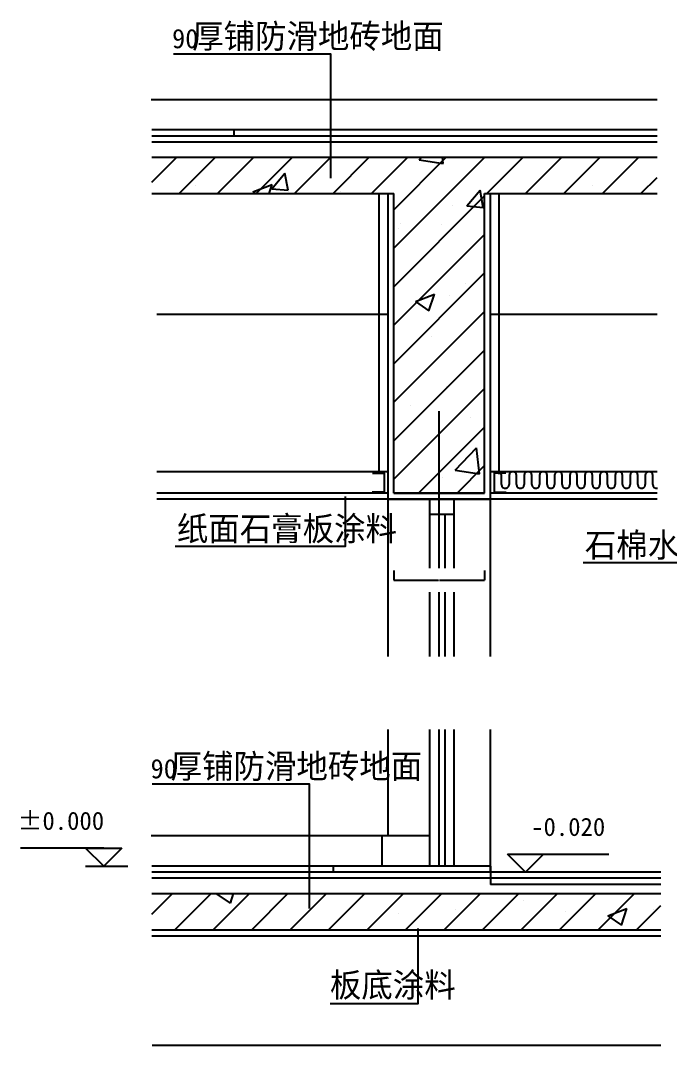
# Model space of a CAD drawing. Header units: metres. Extents: x 6092 to 11313, y 9086 to 13696.
# Drawn here: x 6092 to 8238, y 10030 to 13417 of the extents above; entities that cross this region are included whole.
import ezdxf

# ---------------------------------------------------------------- set-up
doc = ezdxf.new("R2010")
doc.units = ezdxf.units.M
for name, color, linetype in [('ZZ-1', 255, 'Continuous'), ('ZZ-2', 2, 'Continuous'), ('ZZ-3', 3, 'Continuous'), ('ZZ-5', 6, 'Continuous'), ('ZZ-6', 7, 'Continuous'), ('ZZ-7', 7, 'Continuous'), ('ZZ-8', 1, 'Continuous'), ('ZZ-9', 2, 'Continuous')]:
    doc.layers.add(name, color=color, linetype=linetype)
doc.dimstyles.get("Standard").update_dxf_attribs({"dimtxt": 2.5, "dimasz": 2.5, "dimexe": 1.25, "dimexo": 0.625, "dimtad": 1, "dimcen": 2.5, "dimazin": 3, "dimtfac": 1, "dimtmove": 0, "dimatfit": 3})

# ---------------------------------------------------------------- blocks, each defined once
blk = doc.blocks.new('X1')
for p, q in [((5726.37, 8144.67), (5809.15, 8227.46)), ((5786.4, 8209.2), (5786.4, 8209.2)), ((5816.43, 8107.46), (5936.43, 8227.46)), ((5943.71, 8107.46), (6063.71, 8227.46)), ((6070.99, 8107.46), (6190.99, 8227.46)), ((6198.27, 8107.46), (6318.27, 8227.46)), ((6325.55, 8107.46), (6445.55, 8227.46)), ((6452.83, 8107.46), (6572.83, 8227.46)), ((6526.68, 7926.75), (6827.39, 8227.46)), ((6526.68, 8054.03), (6700.11, 8227.46)), ((6610.24, 8219.33), (6618.05, 8227.46)), ((6610.24, 8219.33), (6690.29, 8206.91)), ((6690.29, 8206.91), (6687.9, 8227.46)), ((6834.67, 8107.46), (6954.67, 8227.46)), ((6961.95, 8107.46), (7081.95, 8227.46)), ((7089.23, 8107.46), (7209.23, 8227.46)), ((7216.5, 8107.46), (7336.5, 8227.46)), ((6123.02, 8122.92), (6166.41, 8174.63)), ((6176.82, 8118.21), (6166.41, 8174.63)), ((5870.8, 8134.57), (5870.8, 8134.57)), ((6060.84, 8112.74), (6123.86, 8136.93)), ((6113.97, 8107.46), (6123.86, 8136.93)), ((7183.34, 8132.83), (7183.34, 8132.83)), ((7343.78, 8107.46), (7397.31, 8160.99)), ((6060.84, 8112.74), (6068.67, 8107.46)), ((6123.02, 8122.92), (6176.81, 8118.22)), ((6351.24, 8114.27), (6351.24, 8114.27)), ((6526.68, 7799.47), (6826.68, 8099.47)), ((6768.55, 8066.45), (6811.94, 8118.16)), ((6822.35, 8061.74), (6811.95, 8118.15)), ((6721.25, 8069.46), (6721.25, 8069.46)), ((6768.55, 8066.45), (6822.35, 8061.74)), ((6548.5, 8009.2), (6548.5, 8009.2)), ((6684.2, 8003.59), (6684.2, 8003.59)), ((6526.68, 7672.19), (6826.68, 7972.19)), ((6541, 7993.38), (6541, 7993.38)), ((6526.68, 7544.92), (6826.68, 7844.92)), ((6764.15, 7811.59), (6764.15, 7811.59)), ((6598.06, 7750.38), (6661.07, 7774.57)), ((6642.83, 7720.18), (6661.08, 7774.57)), ((6710.3, 7769.86), (6710.3, 7769.86)), ((6598.06, 7750.38), (6642.82, 7720.19)), ((6526.68, 7417.64), (6826.68, 7717.64)), ((6652.62, 7636.49), (6652.62, 7636.49)), ((6526.68, 7290.36), (6826.68, 7590.36)), ((6526.68, 7163.08), (6826.68, 7463.08)), ((6699.36, 7470.25), (6699.36, 7470.25)), ((6583.01, 7406.54), (6583.01, 7406.54)), ((6779.07, 7368.48), (6779.07, 7368.48)), ((6608.34, 7117.46), (6826.68, 7335.8)), ((6729.57, 7193.65), (6799.67, 7266.71)), ((6809.61, 7181.23), (6799.67, 7266.71)), ((6729.57, 7193.65), (6809.61, 7181.24)), ((6735.62, 7117.46), (6826.68, 7208.52)), ((6688.41, 7170.65), (6688.41, 7170.65))]:
    blk.add_line(p, q)
blk = doc.blocks.new('X2')
for p, q in [((5726.29, 5726.29), (5794.68, 5794.68)), ((5801.96, 5674.68), (5921.96, 5794.68)), ((5929.24, 5674.68), (6049.24, 5794.68)), ((5941.1, 5792.48), (5946.85, 5794.68)), ((5941.1, 5792.48), (5985.87, 5762.28)), ((5985.88, 5762.28), (5996.75, 5794.68)), ((6056.52, 5674.68), (6176.52, 5794.68)), ((6183.8, 5674.68), (6303.8, 5794.68)), ((6311.08, 5674.68), (6431.08, 5794.68)), ((6438.36, 5674.68), (6558.36, 5794.68)), ((6565.64, 5674.68), (6685.64, 5794.68)), ((6692.92, 5674.68), (6812.92, 5794.68)), ((6820.2, 5674.68), (6940.2, 5794.68)), ((6947.47, 5674.68), (7067.47, 5794.68)), ((7074.75, 5674.68), (7194.75, 5794.68)), ((7202.03, 5674.68), (7322.03, 5794.68)), ((6424.43, 5781.44), (6424.43, 5781.44)), ((6904.87, 5761.14), (6904.87, 5761.14)), ((6955.12, 5772.66), (6955.12, 5772.66)), ((6543.19, 5729.88), (6543.19, 5729.88)), ((6729.81, 5743), (6729.81, 5743)), ((7095.79, 5736), (7095.79, 5736)), ((7234.52, 5720.4), (7297.54, 5744.59)), ((7279.29, 5690.2), (7297.54, 5744.58)), ((7329.31, 5674.68), (7409.14, 5754.51)), ((7385.31, 5740.85), (7385.31, 5740.85)), ((7234.52, 5720.4), (7279.29, 5690.2))]:
    blk.add_line(p, q)
blk = doc.blocks.new('*D1')
for p, q in [((7326.06, 11599.65), (7326.06, 11566.98)), ((7626.06, 11599.65), (7626.06, 11566.98)), ((7326.31, 11566.98), (7474.56, 11566.98)), ((7477.56, 11566.98), (7625.81, 11566.98))]:
    blk.add_line(p, q)
at = {"layer": 'Defpoints'}
for p in [(7326.06, 11599.65), (7626.06, 11599.65), (7326.06, 11566.98)]:
    blk.add_point(p, dxfattribs=at)
at = {"layer": 'ZZ-3', "insert": (7476.06, 11566.98), "char_height": 1, "attachment_point": 5}
blk.add_mtext('300', dxfattribs=at)

msp = doc.modelspace()

# ---------------------------------------------------------------- linework, layer by layer
at = {"layer": 'ZZ-1'}
for p, q in [((6526.23, 12965.02), (8197.18, 12965.02)), ((6526.23, 12845.02), (7326.55, 12845.02)), ((7278.34, 11917.28), (7278.34, 12845.02)), ((7326.55, 11855.02), (7326.55, 12845.02)), ((7626.55, 12845.02), (8197.18, 12845.02)), ((7626.55, 11855.02), (7626.55, 12845.02)), ((7674.75, 11917.28), (7674.75, 12845.02)), ((7326.55, 11855.02), (7626.55, 11855.02)), ((7626.55, 11855.02), (7326.55, 11855.02)), ((6526.23, 10532.25), (8209.01, 10532.25)), ((6526.1, 10412.25), (8209.01, 10412.25))]:
    msp.add_line(p, q, dxfattribs=at)
for points in [[(7255.83, 11921), (7294.64, 11921), (7294.64, 11858.41), (7254.95, 11858.41)], [(7697.26, 11921), (7658.45, 11921), (7658.45, 11858.41), (7698.14, 11858.41)]]:
    msp.add_lwpolyline(points, dxfattribs=at)
at = {"layer": 'ZZ-2'}
for p, q in [((7444.78, 11835.02), (7444.78, 11606.89)), ((7524.78, 11835.02), (7524.78, 11606.89)), ((7444.78, 11785.02), (7524.78, 11785.02)), ((7474.78, 11785.02), (7474.78, 11606.89)), ((7494.78, 11785.02), (7494.78, 11606.89)), ((7444.78, 11527.88), (7444.78, 11315.21)), ((7474.78, 11527.88), (7474.78, 11315.21)), ((7494.78, 11527.88), (7494.78, 11315.21)), ((7524.78, 11527.88), (7524.78, 11315.21)), ((7444.78, 11074.16), (7444.78, 10622.25)), ((7474.78, 11074.16), (7474.78, 10622.25)), ((7494.78, 11074.16), (7494.78, 10622.25)), ((7524.78, 11074.16), (7524.78, 10622.25))]:
    msp.add_line(p, q, dxfattribs=at)
at = {"layer": 'ZZ-3'}
for p, q in [((6367.14, 10682.25), (6091.71, 10682.25)), ((6367.14, 10622.25), (6307.14, 10682.25)), ((6307.14, 10682.25), (6427.14, 10682.25)), ((6427.14, 10682.25), (6367.14, 10622.25)), ((7761.85, 10602.25), (7701.85, 10662.25)), ((7701.85, 10662.25), (7821.85, 10662.25)), ((7761.85, 10662.25), (8037.28, 10662.25)), ((7821.85, 10662.25), (7761.85, 10602.25)), ((6307.14, 10622.25), (6446.68, 10622.25))]:
    msp.add_line(p, q, dxfattribs=at)
for points in [[(7118.64, 12895.47), (7118.64, 13306.07), (6597.89, 13306.07)], [(7165, 11844.02), (7165, 11679.09), (6603.45, 11679.09)], [(8514.05, 11839.02), (8514.05, 11624.56), (7952.5, 11624.56)], [(7047.49, 10482.88), (7047.49, 10893.47), (6526.74, 10893.47)], [(7405.81, 10416.24), (7405.81, 10167.55), (7116.09, 10167.55)]]:
    msp.add_lwpolyline(points, dxfattribs=at)
at = {"layer": 'ZZ-5'}
for p, q in [((8197.18, 13155.02), (6524.41, 13155.02)), ((7306.55, 12845.02), (7306.55, 11315.21)), ((7646.55, 11315.21), (7646.55, 12845.02)), ((7306.55, 12445.02), (6542.4, 12445.02)), ((8197.18, 12445.02), (7646.55, 12445.02)), ((8197.18, 11925.02), (7646.55, 11925.02)), ((7306.55, 11835.02), (7646.55, 11835.02)), ((7646.55, 11835.02), (7306.55, 11835.02)), ((7306.55, 11074.16), (7306.55, 10722.25)), ((7646.55, 10602.25), (7646.55, 11074.16)), ((7444.78, 10722.25), (6524.41, 10722.25)), ((7286.55, 10722.25), (7286.55, 10622.25)), ((6526.1, 10392.25), (8209.01, 10392.25)), ((8209.01, 10029.72), (6527.49, 10029.72))]:
    msp.add_line(p, q, dxfattribs=at)
at = {"layer": 'ZZ-7'}
for p, q in [((8197.18, 13055.02), (6526.23, 13055.02)), ((8197.18, 13035.02), (6526.23, 13035.02)), ((8197.18, 13015.02), (6526.23, 13015.02)), ((7306.55, 11925.02), (6542.4, 11925.02)), ((7677.77, 11922.71), (7672.7, 11925.15)), ((7681.28, 11918.3), (7677.77, 11922.71)), ((7711.99, 11922.71), (7708.47, 11918.3)), ((7717.06, 11925.15), (7711.99, 11922.71)), ((7722.7, 11925.15), (7717.06, 11925.15)), ((7727.77, 11922.71), (7722.7, 11925.15)), ((7731.28, 11918.3), (7727.77, 11922.71)), ((7761.99, 11922.71), (7758.47, 11918.3)), ((7767.06, 11925.15), (7761.99, 11922.71)), ((7767.28, 11925.15), (7762.2, 11922.71)), ((7772.91, 11925.15), (7767.28, 11925.15)), ((7777.99, 11922.71), (7772.91, 11925.15)), ((7778.64, 11922.71), (7778.64, 11922.71)), ((7782.15, 11918.3), (7778.64, 11922.71)), ((7812.85, 11922.71), (7809.34, 11918.3)), ((7817.93, 11925.15), (7812.85, 11922.71)), ((7823.56, 11925.15), (7817.93, 11925.15)), ((7828.64, 11922.71), (7823.56, 11925.15)), ((7832.15, 11918.3), (7828.64, 11922.71)), ((7862.85, 11922.71), (7859.34, 11918.3)), ((7867.93, 11925.15), (7862.85, 11922.71)), ((7873.56, 11925.15), (7867.93, 11925.15)), ((7878.64, 11922.71), (7873.56, 11925.15)), ((7882.15, 11918.3), (7878.64, 11922.71)), ((7912.85, 11922.71), (7909.34, 11918.3)), ((7917.93, 11925.15), (7912.85, 11922.71)), ((7923.56, 11925.15), (7917.93, 11925.15)), ((7928.64, 11922.71), (7923.56, 11925.15)), ((7932.15, 11918.3), (7928.64, 11922.71)), ((7962.85, 11922.71), (7959.34, 11918.3)), ((7967.93, 11925.15), (7962.85, 11922.71)), ((7973.56, 11925.15), (7967.93, 11925.15)), ((7978.64, 11922.71), (7973.56, 11925.15)), ((7982.15, 11918.3), (7978.64, 11922.71)), ((8012.85, 11922.71), (8009.34, 11918.3)), ((8017.93, 11925.15), (8012.85, 11922.71)), ((8023.56, 11925.15), (8017.93, 11925.15)), ((8028.64, 11922.71), (8023.56, 11925.15)), ((8032.15, 11918.3), (8028.64, 11922.71)), ((8062.85, 11922.71), (8059.34, 11918.3)), ((8067.93, 11925.15), (8062.85, 11922.71)), ((8073.56, 11925.15), (8067.93, 11925.15)), ((8078.64, 11922.71), (8073.56, 11925.15)), ((8082.15, 11918.3), (8078.64, 11922.71)), ((8112.85, 11922.71), (8109.34, 11918.3)), ((8117.93, 11925.15), (8112.85, 11922.71)), ((8123.56, 11925.15), (8117.93, 11925.15)), ((8128.64, 11922.71), (8123.56, 11925.15)), ((8132.15, 11918.3), (8128.64, 11922.71)), ((8128.64, 11922.71), (8128.64, 11922.71)), ((8162.85, 11922.71), (8159.34, 11918.3)), ((8167.93, 11925.15), (8162.85, 11922.71)), ((8173.56, 11925.15), (8167.93, 11925.15)), ((8178.64, 11922.71), (8173.56, 11925.15)), ((8182.15, 11918.3), (8178.64, 11922.71)), ((7682.38, 11912.81), (7681.28, 11918.3)), ((7682.38, 11883.4), (7682.38, 11912.81)), ((7708.47, 11918.3), (7707.38, 11912.81)), ((7707.38, 11912.81), (7707.38, 11883.4)), ((7732.38, 11912.81), (7731.28, 11918.3)), ((7732.38, 11883.4), (7732.38, 11912.81)), ((7758.47, 11918.3), (7757.38, 11912.81)), ((7757.38, 11912.81), (7757.38, 11883.4)), ((7783.24, 11912.81), (7782.15, 11918.3)), ((7783.24, 11883.4), (7783.24, 11912.81)), ((7809.34, 11918.3), (7808.24, 11912.81)), ((7808.24, 11912.81), (7808.24, 11883.4)), ((7833.24, 11912.81), (7832.15, 11918.3)), ((7833.24, 11883.4), (7833.24, 11912.81)), ((7859.34, 11918.3), (7858.24, 11912.81)), ((7858.24, 11912.81), (7858.24, 11883.4)), ((7883.24, 11912.81), (7882.15, 11918.3)), ((7883.24, 11883.4), (7883.24, 11912.81)), ((7909.34, 11918.3), (7908.24, 11912.81)), ((7908.24, 11912.81), (7908.24, 11883.4)), ((7933.24, 11912.81), (7932.15, 11918.3)), ((7933.24, 11883.4), (7933.24, 11912.81)), ((7959.34, 11918.3), (7958.24, 11912.81)), ((7958.24, 11912.81), (7958.24, 11883.4)), ((7983.24, 11912.81), (7982.15, 11918.3)), ((7983.24, 11883.4), (7983.24, 11912.81)), ((8009.34, 11918.3), (8008.24, 11912.81)), ((8008.24, 11912.81), (8008.24, 11883.4)), ((8033.24, 11912.81), (8032.15, 11918.3)), ((8033.24, 11883.4), (8033.24, 11912.81)), ((8059.34, 11918.3), (8058.24, 11912.81)), ((8058.24, 11912.81), (8058.24, 11883.4)), ((8083.24, 11912.81), (8082.15, 11918.3)), ((8083.24, 11883.4), (8083.24, 11912.81)), ((8109.34, 11918.3), (8108.24, 11912.81)), ((8108.24, 11912.81), (8108.24, 11883.4)), ((8133.24, 11912.81), (8132.15, 11918.3)), ((8133.24, 11883.4), (8133.24, 11912.81)), ((8159.34, 11918.3), (8158.24, 11912.81)), ((8158.24, 11912.81), (8158.24, 11883.4)), ((8183.24, 11912.81), (8182.15, 11918.3)), ((8183.24, 11883.4), (8183.24, 11912.81)), ((7306.55, 11855.02), (6542.4, 11855.02)), ((8197.18, 11855.02), (7646.55, 11855.02)), ((7682.38, 11883.4), (7683.47, 11877.91)), ((7683.47, 11877.91), (7686.99, 11873.5)), ((7686.99, 11873.5), (7692.06, 11871.06)), ((7692.06, 11871.06), (7697.7, 11871.06)), ((7697.7, 11871.06), (7702.77, 11873.5)), ((7702.77, 11873.5), (7706.28, 11877.91)), ((7706.28, 11877.91), (7707.38, 11883.4)), ((7732.38, 11883.4), (7733.47, 11877.91)), ((7733.47, 11877.91), (7736.99, 11873.5)), ((7736.99, 11873.5), (7742.06, 11871.06)), ((7742.06, 11871.06), (7747.7, 11871.06)), ((7747.7, 11871.06), (7752.77, 11873.5)), ((7752.77, 11873.5), (7756.28, 11877.91)), ((7756.28, 11877.91), (7757.38, 11883.4)), ((7783.24, 11883.4), (7784.34, 11877.91)), ((7784.34, 11877.91), (7787.85, 11873.5)), ((7787.85, 11873.5), (7792.93, 11871.06)), ((7792.93, 11871.06), (7798.56, 11871.06)), ((7798.56, 11871.06), (7803.64, 11873.5)), ((7803.64, 11873.5), (7807.15, 11877.91)), ((7807.15, 11877.91), (7808.24, 11883.4)), ((7833.24, 11883.4), (7834.34, 11877.91)), ((7834.34, 11877.91), (7837.85, 11873.5)), ((7837.85, 11873.5), (7842.93, 11871.06)), ((7842.93, 11871.06), (7848.56, 11871.06)), ((7848.56, 11871.06), (7853.64, 11873.5)), ((7853.64, 11873.5), (7857.15, 11877.91)), ((7857.15, 11877.91), (7858.24, 11883.4)), ((7883.24, 11883.4), (7884.34, 11877.91)), ((7884.34, 11877.91), (7887.85, 11873.5)), ((7887.85, 11873.5), (7892.93, 11871.06)), ((7892.93, 11871.06), (7898.56, 11871.06)), ((7898.56, 11871.06), (7903.64, 11873.5)), ((7903.64, 11873.5), (7907.15, 11877.91)), ((7907.15, 11877.91), (7908.24, 11883.4)), ((7933.24, 11883.4), (7934.34, 11877.91)), ((7934.34, 11877.91), (7937.85, 11873.5)), ((7937.85, 11873.5), (7942.93, 11871.06)), ((7942.93, 11871.06), (7948.56, 11871.06)), ((7948.56, 11871.06), (7953.64, 11873.5)), ((7953.64, 11873.5), (7957.15, 11877.91)), ((7957.15, 11877.91), (7958.24, 11883.4)), ((7983.24, 11883.4), (7984.34, 11877.91)), ((7984.34, 11877.91), (7987.85, 11873.5)), ((7987.85, 11873.5), (7992.93, 11871.06)), ((7992.93, 11871.06), (7998.56, 11871.06)), ((7998.56, 11871.06), (8003.64, 11873.5)), ((8003.64, 11873.5), (8007.15, 11877.91)), ((8007.15, 11877.91), (8008.24, 11883.4)), ((8033.24, 11883.4), (8034.34, 11877.91)), ((8034.34, 11877.91), (8037.85, 11873.5)), ((8037.85, 11873.5), (8042.93, 11871.06)), ((8042.93, 11871.06), (8048.56, 11871.06)), ((8048.56, 11871.06), (8053.64, 11873.5)), ((8053.64, 11873.5), (8057.15, 11877.91)), ((8057.15, 11877.91), (8058.24, 11883.4)), ((8083.24, 11883.4), (8084.34, 11877.91)), ((8084.34, 11877.91), (8087.85, 11873.5)), ((8087.85, 11873.5), (8092.93, 11871.06)), ((8092.93, 11871.06), (8098.56, 11871.06)), ((8098.56, 11871.06), (8103.64, 11873.5)), ((8103.64, 11873.5), (8107.15, 11877.91)), ((8107.15, 11877.91), (8108.24, 11883.4)), ((8133.24, 11883.4), (8134.34, 11877.91)), ((8134.34, 11877.91), (8137.85, 11873.5)), ((8137.85, 11873.5), (8142.93, 11871.06)), ((8142.93, 11871.06), (8148.56, 11871.06)), ((8148.56, 11871.06), (8153.64, 11873.5)), ((8153.64, 11873.5), (8157.15, 11877.91)), ((8157.15, 11877.91), (8158.24, 11883.4)), ((8183.24, 11883.4), (8184.34, 11877.91)), ((8184.34, 11877.91), (8187.85, 11873.5)), ((8187.85, 11873.5), (8192.93, 11871.06)), ((8192.93, 11871.06), (8198.56, 11871.06)), ((7306.55, 11835.02), (6542.4, 11835.02)), ((8197.18, 11835.02), (7646.55, 11835.02)), ((7646.55, 10622.25), (6526.23, 10622.25)), ((7646.55, 10602.25), (6526.23, 10602.25)), ((7126.55, 10602.25), (7126.55, 10622.25)), ((7646.55, 10622.25), (7646.55, 10562.25)), ((8209.01, 10602.25), (7646.55, 10602.25)), ((7646.55, 10582.25), (6526.23, 10582.25)), ((8209.01, 10582.25), (7646.55, 10582.25)), ((8209.01, 10562.25), (7646.55, 10562.25))]:
    msp.add_line(p, q, dxfattribs=at)
at = {"layer": 'ZZ-8'}
for p, q in [((7476.55, 11606.89), (7476.55, 12126.02)), ((7476.55, 11315.21), (7476.55, 11527.88))]:
    msp.add_line(p, q, dxfattribs=at)
at = {"layer": 'ZZ-9'}
msp.add_line((6798.79, 13035.02), (6798.79, 13055.02), dxfattribs=at)

# ---------------------------------------------------------------- block references
at = {"layer": 'ZZ-7'}
for name in ['X1', 'X2']:
    msp.add_blockref(name, (799.86, 4737.56), dxfattribs=at)

# ---------------------------------------------------------------- texts
at = {"layer": 'ZZ-3'}
for s, p in [('%%p0.000', (6082.64, 10742.25)), ('-0.020', (7780.73, 10722.25))]:
    msp.add_text(s, height=60, dxfattribs=at).set_placement(p)
at = {"layer": 'ZZ-6'}
for s, height, p in [('厚铺防滑地砖地面', 80, (6659.46, 13325.17)), ('90', 64, (6593.11, 13325.17)), ('石棉水泥吊顶涂料', 80, (7957.98, 11643.42)), ('90', 64, (6521.96, 10912.57)), ('厚铺防滑地砖地面', 80, (6588.31, 10912.57)), ('板底涂料', 80, (7115.14, 10189.9))]:
    msp.add_text(s, height=height, dxfattribs=at).set_placement(p)
at = {"layer": 'ZZ-7'}
msp.add_text('纸面石膏板涂料', height=80, dxfattribs=at).set_placement((6608.93, 11697.96))

# ---------------------------------------------------------------- dimensions: what is measured, and where the dimension line sits
at = {"layer": 'ZZ-3'}
dim = msp.add_linear_dim(base=(7326.06, 11566.98), p1=(7326.06, 11599.65), p2=(7626.06, 11599.65), dimstyle='Standard', dxfattribs=at)
dim.commit()
dim.dimension.update_dxf_attribs({"geometry": '*D1', "text_midpoint": (7476.06, 11566.98)})

doc.saveas('drawing.dxf')
